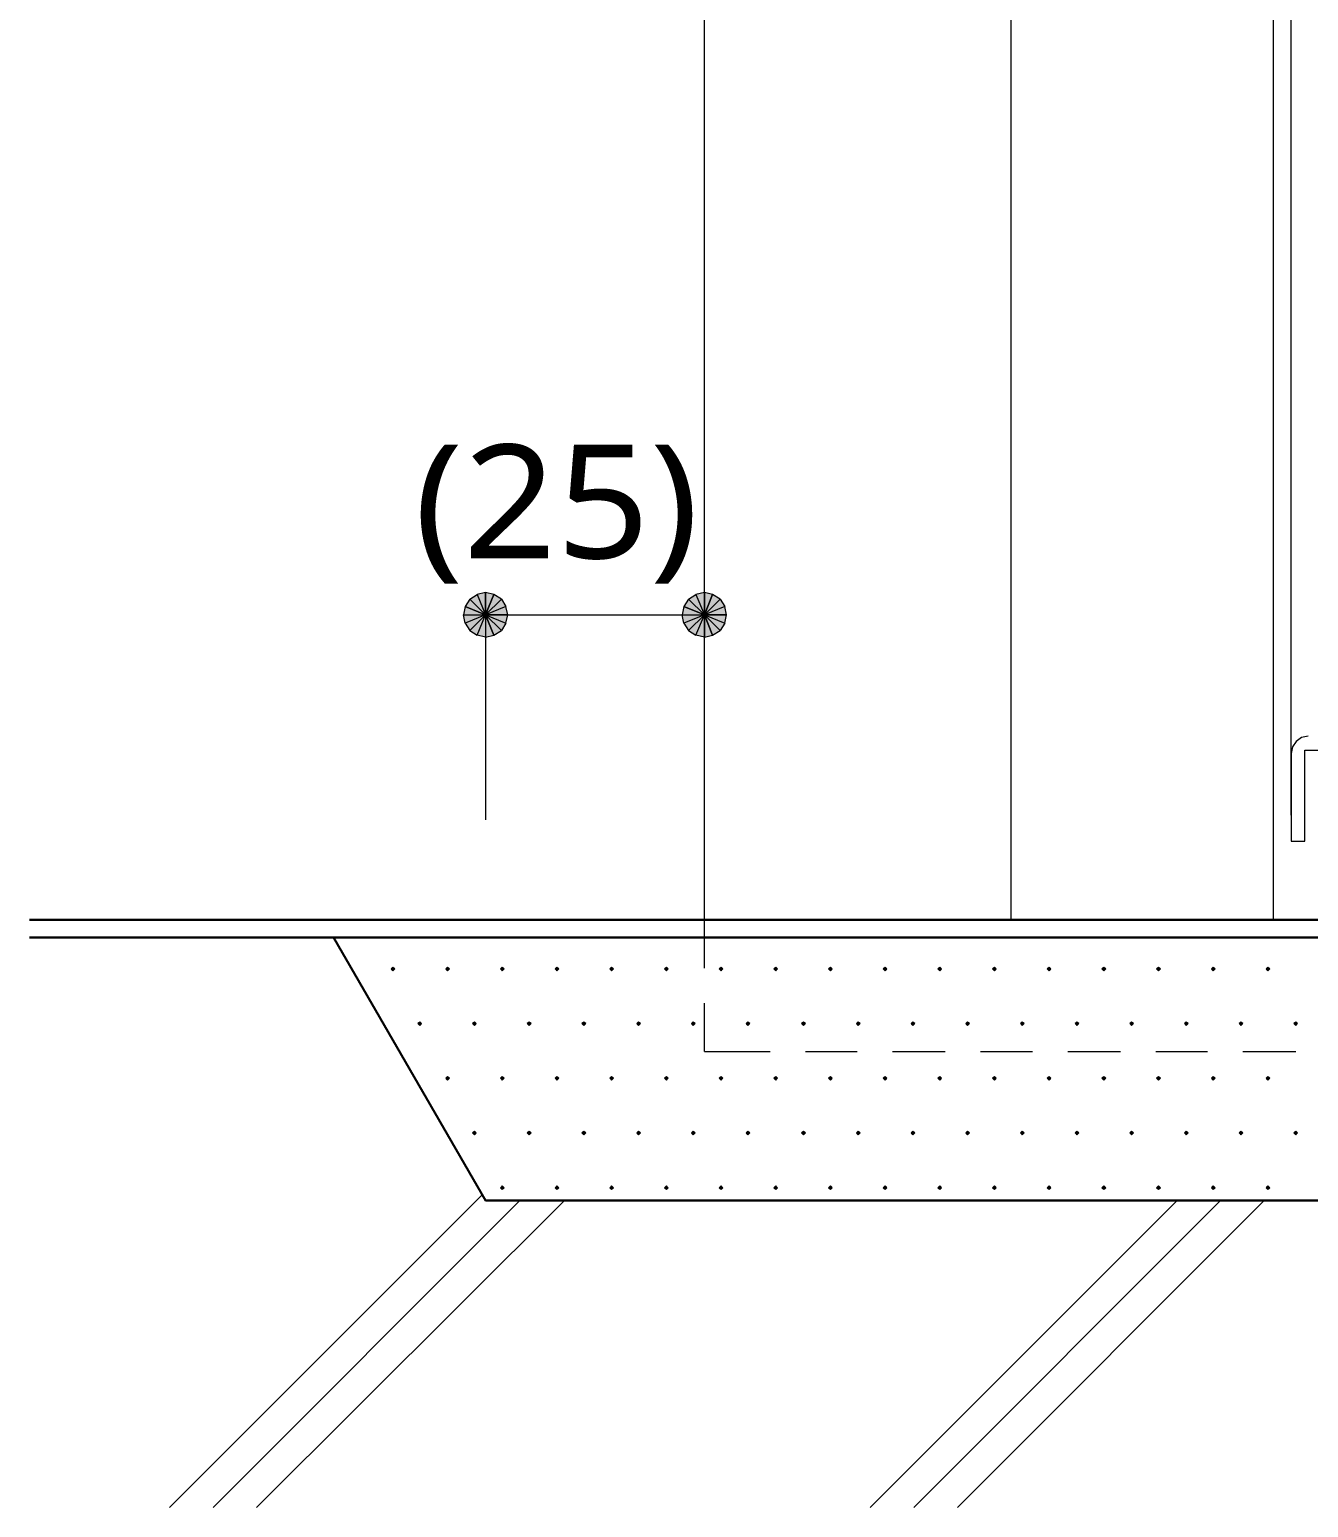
# Model space of a CAD drawing. Header units: millimetres. Extents: x 0 to 420, y 0 to 297.
# Drawn here: x 308.8 to 338.01, y 111.7 to 145.45 of the extents above; entities that cross this region are included whole.
import ezdxf
from ezdxf.enums import TextEntityAlignment as Align

# ---------------------------------------------------------------- set-up
doc = ezdxf.new("R2010")
doc.units = ezdxf.units.MM
doc.styles.add('kst32b', font='NotoSansJP-Variable.ttf')

msp = doc.modelspace()

# ---------------------------------------------------------------- hatches: boundary and pattern name
h = msp.add_hatch(color=7)
h.paths.add_polyline_path([(319.214, 132.588), (319.024, 132.546), (319.214, 132.08), (319.214, 132.588)])
h.paths.add_polyline_path([(319.024, 132.546), (319.214, 132.08), (318.855, 132.44), (319.024, 132.546)])
h.paths.add_polyline_path([(319.214, 132.08), (318.855, 132.44), (318.749, 132.271), (319.214, 132.08)])
for points in [[(319.405, 132.546), (319.214, 132.588), (319.214, 132.08), (319.405, 132.546)], [(324.4, 132.546), (324.21, 132.588), (324.21, 132.08), (324.4, 132.546)], [(317.098, 124.037), (317.077, 124.015), (317.055, 123.994), (317.077, 123.973), (317.098, 123.952), (317.119, 123.973), (317.14, 123.994), (317.119, 124.015), (317.098, 124.037)], [(318.347, 124.037), (318.325, 124.015), (318.304, 123.994), (318.325, 123.973), (318.347, 123.952), (318.368, 123.973), (318.389, 123.994), (318.368, 124.015), (318.347, 124.037)], [(319.596, 124.037), (319.574, 124.015), (319.553, 123.994), (319.574, 123.973), (319.596, 123.952), (319.617, 123.973), (319.638, 123.994), (319.617, 124.015), (319.596, 124.037)], [(320.844, 124.037), (320.823, 124.015), (320.802, 123.994), (320.823, 123.973), (320.844, 123.952), (320.866, 123.973), (320.887, 123.994), (320.866, 124.015), (320.844, 124.037)], [(322.093, 124.037), (322.072, 124.015), (322.051, 123.994), (322.072, 123.973), (322.093, 123.952), (322.114, 123.973), (322.136, 123.994), (322.114, 124.015), (322.093, 124.037)], [(323.342, 124.037), (323.321, 124.015), (323.3, 123.994), (323.321, 123.973), (323.342, 123.952), (323.363, 123.973), (323.384, 123.994), (323.363, 124.015), (323.342, 124.037)], [(324.591, 124.037), (324.57, 124.015), (324.548, 123.994), (324.57, 123.973), (324.591, 123.952), (324.612, 123.973), (324.633, 123.994), (324.612, 124.015), (324.591, 124.037)], [(325.84, 124.037), (325.819, 124.015), (325.797, 123.994), (325.819, 123.973), (325.84, 123.952), (325.861, 123.973), (325.882, 123.994), (325.861, 124.015), (325.84, 124.037)], [(327.088, 124.037), (327.067, 124.015), (327.046, 123.994), (327.067, 123.973), (327.088, 123.952), (327.11, 123.973), (327.131, 123.994), (327.11, 124.015), (327.088, 124.037)], [(328.337, 124.037), (328.316, 124.015), (328.295, 123.994), (328.316, 123.973), (328.337, 123.952), (328.359, 123.973), (328.38, 123.994), (328.359, 124.015), (328.337, 124.037)], [(329.586, 124.037), (329.565, 124.015), (329.544, 123.994), (329.565, 123.973), (329.586, 123.952), (329.607, 123.973), (329.629, 123.994), (329.607, 124.015), (329.586, 124.037)], [(330.835, 124.037), (330.814, 124.015), (330.793, 123.994), (330.814, 123.973), (330.835, 123.952), (330.856, 123.973), (330.877, 123.994), (330.856, 124.015), (330.835, 124.037)], [(332.084, 124.037), (332.063, 124.015), (332.041, 123.994), (332.063, 123.973), (332.084, 123.952), (332.105, 123.973), (332.126, 123.994), (332.105, 124.015), (332.084, 124.037)], [(333.333, 124.037), (333.312, 124.015), (333.29, 123.994), (333.312, 123.973), (333.333, 123.952), (333.354, 123.973), (333.375, 123.994), (333.354, 124.015), (333.333, 124.037)], [(334.581, 124.037), (334.56, 124.015), (334.539, 123.994), (334.56, 123.973), (334.581, 123.952), (334.603, 123.973), (334.624, 123.994), (334.603, 124.015), (334.581, 124.037)], [(335.83, 124.037), (335.809, 124.015), (335.788, 123.994), (335.809, 123.973), (335.83, 123.952), (335.852, 123.973), (335.873, 123.994), (335.852, 124.015), (335.83, 124.037)], [(337.079, 124.037), (337.058, 124.015), (337.037, 123.994), (337.058, 123.973), (337.079, 123.952), (337.1, 123.973), (337.121, 123.994), (337.1, 124.015), (337.079, 124.037)], [(317.712, 122.788), (317.691, 122.767), (317.669, 122.746), (317.691, 122.724), (317.712, 122.703), (317.733, 122.724), (317.754, 122.746), (317.733, 122.767), (317.712, 122.788)], [(318.961, 122.788), (318.939, 122.767), (318.918, 122.746), (318.939, 122.724), (318.961, 122.703), (318.982, 122.724), (319.003, 122.746), (318.982, 122.767), (318.961, 122.788)], [(320.209, 122.788), (320.188, 122.767), (320.167, 122.746), (320.188, 122.724), (320.209, 122.703), (320.23, 122.724), (320.252, 122.746), (320.23, 122.767), (320.209, 122.788)], [(321.458, 122.788), (321.437, 122.767), (321.416, 122.746), (321.437, 122.724), (321.458, 122.703), (321.479, 122.724), (321.5, 122.746), (321.479, 122.767), (321.458, 122.788)], [(322.707, 122.788), (322.686, 122.767), (322.665, 122.746), (322.686, 122.724), (322.707, 122.703), (322.728, 122.724), (322.749, 122.746), (322.728, 122.767), (322.707, 122.788)], [(323.956, 122.788), (323.935, 122.767), (323.913, 122.746), (323.935, 122.724), (323.956, 122.703), (323.977, 122.724), (323.998, 122.746), (323.977, 122.767), (323.956, 122.788)], [(325.205, 122.788), (325.184, 122.767), (325.162, 122.746), (325.184, 122.724), (325.205, 122.703), (325.226, 122.724), (325.247, 122.746), (325.226, 122.767), (325.205, 122.788)], [(326.475, 122.788), (326.454, 122.767), (326.432, 122.746), (326.454, 122.724), (326.475, 122.703), (326.496, 122.724), (326.517, 122.746), (326.496, 122.767), (326.475, 122.788)], [(327.723, 122.788), (327.702, 122.767), (327.681, 122.746), (327.702, 122.724), (327.723, 122.703), (327.745, 122.724), (327.766, 122.746), (327.745, 122.767), (327.723, 122.788)], [(328.972, 122.788), (328.951, 122.767), (328.93, 122.746), (328.951, 122.724), (328.972, 122.703), (328.994, 122.724), (329.015, 122.746), (328.994, 122.767), (328.972, 122.788)], [(330.221, 122.788), (330.2, 122.767), (330.179, 122.746), (330.2, 122.724), (330.221, 122.703), (330.242, 122.724), (330.263, 122.746), (330.242, 122.767), (330.221, 122.788)], [(331.47, 122.788), (331.449, 122.767), (331.428, 122.746), (331.449, 122.724), (331.47, 122.703), (331.491, 122.724), (331.512, 122.746), (331.491, 122.767), (331.47, 122.788)], [(332.719, 122.788), (332.698, 122.767), (332.677, 122.746), (332.698, 122.724), (332.719, 122.703), (332.74, 122.724), (332.761, 122.746), (332.74, 122.767), (332.719, 122.788)], [(333.968, 122.788), (333.946, 122.767), (333.925, 122.746), (333.946, 122.724), (333.968, 122.703), (333.989, 122.724), (334.01, 122.746), (333.989, 122.767), (333.968, 122.788)], [(335.216, 122.788), (335.195, 122.767), (335.174, 122.746), (335.195, 122.724), (335.216, 122.703), (335.238, 122.724), (335.259, 122.746), (335.238, 122.767), (335.216, 122.788)], [(336.465, 122.788), (336.444, 122.767), (336.423, 122.746), (336.444, 122.724), (336.465, 122.703), (336.487, 122.724), (336.508, 122.746), (336.487, 122.767), (336.465, 122.788)], [(337.714, 122.788), (337.693, 122.767), (337.672, 122.746), (337.693, 122.724), (337.714, 122.703), (337.735, 122.724), (337.756, 122.746), (337.735, 122.767), (337.714, 122.788)], [(318.347, 121.539), (318.325, 121.518), (318.304, 121.497), (318.325, 121.475), (318.347, 121.454), (318.368, 121.475), (318.389, 121.497), (318.368, 121.518), (318.347, 121.539)], [(319.596, 121.539), (319.574, 121.518), (319.553, 121.497), (319.574, 121.475), (319.596, 121.454), (319.617, 121.475), (319.638, 121.497), (319.617, 121.518), (319.596, 121.539)], [(320.844, 121.539), (320.823, 121.518), (320.802, 121.497), (320.823, 121.475), (320.844, 121.454), (320.866, 121.475), (320.887, 121.497), (320.866, 121.518), (320.844, 121.539)], [(322.093, 121.539), (322.072, 121.518), (322.051, 121.497), (322.072, 121.475), (322.093, 121.454), (322.114, 121.475), (322.136, 121.497), (322.114, 121.518), (322.093, 121.539)], [(323.342, 121.539), (323.321, 121.518), (323.3, 121.497), (323.321, 121.475), (323.342, 121.454), (323.363, 121.475), (323.384, 121.497), (323.363, 121.518), (323.342, 121.539)], [(324.591, 121.539), (324.57, 121.518), (324.548, 121.497), (324.57, 121.475), (324.591, 121.454), (324.612, 121.475), (324.633, 121.497), (324.612, 121.518), (324.591, 121.539)], [(325.84, 121.539), (325.819, 121.518), (325.797, 121.497), (325.819, 121.475), (325.84, 121.454), (325.861, 121.475), (325.882, 121.497), (325.861, 121.518), (325.84, 121.539)], [(327.088, 121.539), (327.067, 121.518), (327.046, 121.497), (327.067, 121.475), (327.088, 121.454), (327.11, 121.475), (327.131, 121.497), (327.11, 121.518), (327.088, 121.539)], [(328.337, 121.539), (328.316, 121.518), (328.295, 121.497), (328.316, 121.475), (328.337, 121.454), (328.359, 121.475), (328.38, 121.497), (328.359, 121.518), (328.337, 121.539)], [(329.586, 121.539), (329.565, 121.518), (329.544, 121.497), (329.565, 121.475), (329.586, 121.454), (329.607, 121.475), (329.629, 121.497), (329.607, 121.518), (329.586, 121.539)], [(330.835, 121.539), (330.814, 121.518), (330.793, 121.497), (330.814, 121.475), (330.835, 121.454), (330.856, 121.475), (330.877, 121.497), (330.856, 121.518), (330.835, 121.539)], [(332.084, 121.539), (332.063, 121.518), (332.041, 121.497), (332.063, 121.475), (332.084, 121.454), (332.105, 121.475), (332.126, 121.497), (332.105, 121.518), (332.084, 121.539)], [(333.333, 121.539), (333.312, 121.518), (333.29, 121.497), (333.312, 121.475), (333.333, 121.454), (333.354, 121.475), (333.375, 121.497), (333.354, 121.518), (333.333, 121.539)], [(334.581, 121.539), (334.56, 121.518), (334.539, 121.497), (334.56, 121.475), (334.581, 121.454), (334.603, 121.475), (334.624, 121.497), (334.603, 121.518), (334.581, 121.539)], [(335.83, 121.539), (335.809, 121.518), (335.788, 121.497), (335.809, 121.475), (335.83, 121.454), (335.852, 121.475), (335.873, 121.497), (335.852, 121.518), (335.83, 121.539)], [(337.079, 121.539), (337.058, 121.518), (337.037, 121.497), (337.058, 121.475), (337.079, 121.454), (337.1, 121.475), (337.121, 121.497), (337.1, 121.518), (337.079, 121.539)], [(318.961, 120.29), (318.939, 120.269), (318.918, 120.248), (318.939, 120.227), (318.961, 120.205), (318.982, 120.227), (319.003, 120.248), (318.982, 120.269), (318.961, 120.29)], [(320.209, 120.29), (320.188, 120.269), (320.167, 120.248), (320.188, 120.227), (320.209, 120.205), (320.23, 120.227), (320.252, 120.248), (320.23, 120.269), (320.209, 120.29)], [(321.458, 120.29), (321.437, 120.269), (321.416, 120.248), (321.437, 120.227), (321.458, 120.205), (321.479, 120.227), (321.5, 120.248), (321.479, 120.269), (321.458, 120.29)], [(322.707, 120.29), (322.686, 120.269), (322.665, 120.248), (322.686, 120.227), (322.707, 120.205), (322.728, 120.227), (322.749, 120.248), (322.728, 120.269), (322.707, 120.29)], [(323.956, 120.29), (323.935, 120.269), (323.913, 120.248), (323.935, 120.227), (323.956, 120.205), (323.977, 120.227), (323.998, 120.248), (323.977, 120.269), (323.956, 120.29)], [(325.205, 120.29), (325.184, 120.269), (325.162, 120.248), (325.184, 120.227), (325.205, 120.205), (325.226, 120.227), (325.247, 120.248), (325.226, 120.269), (325.205, 120.29)], [(326.475, 120.29), (326.454, 120.269), (326.432, 120.248), (326.454, 120.227), (326.475, 120.205), (326.496, 120.227), (326.517, 120.248), (326.496, 120.269), (326.475, 120.29)], [(327.723, 120.29), (327.702, 120.269), (327.681, 120.248), (327.702, 120.227), (327.723, 120.205), (327.745, 120.227), (327.766, 120.248), (327.745, 120.269), (327.723, 120.29)], [(328.972, 120.29), (328.951, 120.269), (328.93, 120.248), (328.951, 120.227), (328.972, 120.205), (328.994, 120.227), (329.015, 120.248), (328.994, 120.269), (328.972, 120.29)], [(330.221, 120.29), (330.2, 120.269), (330.179, 120.248), (330.2, 120.227), (330.221, 120.205), (330.242, 120.227), (330.263, 120.248), (330.242, 120.269), (330.221, 120.29)], [(331.47, 120.29), (331.449, 120.269), (331.428, 120.248), (331.449, 120.227), (331.47, 120.205), (331.491, 120.227), (331.512, 120.248), (331.491, 120.269), (331.47, 120.29)], [(332.719, 120.29), (332.698, 120.269), (332.677, 120.248), (332.698, 120.227), (332.719, 120.205), (332.74, 120.227), (332.761, 120.248), (332.74, 120.269), (332.719, 120.29)], [(333.968, 120.29), (333.946, 120.269), (333.925, 120.248), (333.946, 120.227), (333.968, 120.205), (333.989, 120.227), (334.01, 120.248), (333.989, 120.269), (333.968, 120.29)], [(335.216, 120.29), (335.195, 120.269), (335.174, 120.248), (335.195, 120.227), (335.216, 120.205), (335.238, 120.227), (335.259, 120.248), (335.238, 120.269), (335.216, 120.29)], [(336.465, 120.29), (336.444, 120.269), (336.423, 120.248), (336.444, 120.227), (336.465, 120.205), (336.487, 120.227), (336.508, 120.248), (336.487, 120.269), (336.465, 120.29)], [(337.714, 120.29), (337.693, 120.269), (337.672, 120.248), (337.693, 120.227), (337.714, 120.205), (337.735, 120.227), (337.756, 120.248), (337.735, 120.269), (337.714, 120.29)], [(319.596, 119.041), (319.574, 119.02), (319.553, 118.999), (319.574, 118.978), (319.596, 118.957), (319.617, 118.978), (319.638, 118.999), (319.617, 119.02), (319.596, 119.041)], [(320.844, 119.041), (320.823, 119.02), (320.802, 118.999), (320.823, 118.978), (320.844, 118.957), (320.866, 118.978), (320.887, 118.999), (320.866, 119.02), (320.844, 119.041)], [(322.093, 119.041), (322.072, 119.02), (322.051, 118.999), (322.072, 118.978), (322.093, 118.957), (322.114, 118.978), (322.136, 118.999), (322.114, 119.02), (322.093, 119.041)], [(323.342, 119.041), (323.321, 119.02), (323.3, 118.999), (323.321, 118.978), (323.342, 118.957), (323.363, 118.978), (323.384, 118.999), (323.363, 119.02), (323.342, 119.041)], [(324.591, 119.041), (324.57, 119.02), (324.548, 118.999), (324.57, 118.978), (324.591, 118.957), (324.612, 118.978), (324.633, 118.999), (324.612, 119.02), (324.591, 119.041)], [(325.84, 119.041), (325.819, 119.02), (325.797, 118.999), (325.819, 118.978), (325.84, 118.957), (325.861, 118.978), (325.882, 118.999), (325.861, 119.02), (325.84, 119.041)], [(327.088, 119.041), (327.067, 119.02), (327.046, 118.999), (327.067, 118.978), (327.088, 118.957), (327.11, 118.978), (327.131, 118.999), (327.11, 119.02), (327.088, 119.041)], [(328.337, 119.041), (328.316, 119.02), (328.295, 118.999), (328.316, 118.978), (328.337, 118.957), (328.359, 118.978), (328.38, 118.999), (328.359, 119.02), (328.337, 119.041)], [(329.586, 119.041), (329.565, 119.02), (329.544, 118.999), (329.565, 118.978), (329.586, 118.957), (329.607, 118.978), (329.629, 118.999), (329.607, 119.02), (329.586, 119.041)], [(330.835, 119.041), (330.814, 119.02), (330.793, 118.999), (330.814, 118.978), (330.835, 118.957), (330.856, 118.978), (330.877, 118.999), (330.856, 119.02), (330.835, 119.041)], [(332.084, 119.041), (332.063, 119.02), (332.041, 118.999), (332.063, 118.978), (332.084, 118.957), (332.105, 118.978), (332.126, 118.999), (332.105, 119.02), (332.084, 119.041)], [(333.333, 119.041), (333.312, 119.02), (333.29, 118.999), (333.312, 118.978), (333.333, 118.957), (333.354, 118.978), (333.375, 118.999), (333.354, 119.02), (333.333, 119.041)], [(334.581, 119.041), (334.56, 119.02), (334.539, 118.999), (334.56, 118.978), (334.581, 118.957), (334.603, 118.978), (334.624, 118.999), (334.603, 119.02), (334.581, 119.041)], [(335.83, 119.041), (335.809, 119.02), (335.788, 118.999), (335.809, 118.978), (335.83, 118.957), (335.852, 118.978), (335.873, 118.999), (335.852, 119.02), (335.83, 119.041)], [(337.079, 119.041), (337.058, 119.02), (337.037, 118.999), (337.058, 118.978), (337.079, 118.957), (337.1, 118.978), (337.121, 118.999), (337.1, 119.02), (337.079, 119.041)]]:
    msp.add_hatch(color=7).paths.add_polyline_path(points)
h = msp.add_hatch(color=7)
h.paths.add_polyline_path([(319.723, 132.08), (319.68, 132.271), (319.214, 132.08), (319.723, 132.08)])
h.paths.add_polyline_path([(319.68, 132.271), (319.214, 132.08), (319.574, 132.44), (319.68, 132.271)])
h.paths.add_polyline_path([(319.214, 132.08), (319.574, 132.44), (319.405, 132.546), (319.214, 132.08)])
h = msp.add_hatch(color=7)
h.paths.add_polyline_path([(324.21, 132.588), (324.019, 132.546), (324.21, 132.08), (324.21, 132.588)])
h.paths.add_polyline_path([(324.019, 132.546), (324.21, 132.08), (323.85, 132.44), (324.019, 132.546)])
h.paths.add_polyline_path([(324.21, 132.08), (323.85, 132.44), (323.744, 132.271), (324.21, 132.08)])
h = msp.add_hatch(color=7)
h.paths.add_polyline_path([(324.718, 132.08), (324.675, 132.271), (324.21, 132.08), (324.718, 132.08)])
h.paths.add_polyline_path([(324.675, 132.271), (324.21, 132.08), (324.57, 132.44), (324.675, 132.271)])
h.paths.add_polyline_path([(324.21, 132.08), (324.57, 132.44), (324.4, 132.546), (324.21, 132.08)])
h = msp.add_hatch(color=7)
h.paths.add_polyline_path([(318.749, 132.271), (318.707, 132.08), (319.214, 132.08), (318.749, 132.271)])
h.paths.add_polyline_path([(318.707, 132.08), (319.214, 132.08), (318.749, 131.889), (318.707, 132.08)])
h.paths.add_polyline_path([(319.214, 132.08), (318.749, 131.889), (318.855, 131.72), (319.214, 132.08)])
h = msp.add_hatch(color=7)
h.paths.add_polyline_path([(318.855, 131.72), (319.024, 131.614), (319.214, 132.08), (318.855, 131.72)])
h.paths.add_polyline_path([(319.024, 131.614), (319.214, 132.08), (319.214, 131.572), (319.024, 131.614)])
h.paths.add_polyline_path([(319.214, 132.08), (319.214, 131.572), (319.405, 131.614), (319.214, 132.08)])
h = msp.add_hatch(color=7)
h.paths.add_polyline_path([(319.405, 131.614), (319.574, 131.72), (319.214, 132.08), (319.405, 131.614)])
h.paths.add_polyline_path([(319.574, 131.72), (319.214, 132.08), (319.68, 131.889), (319.574, 131.72)])
h.paths.add_polyline_path([(319.214, 132.08), (319.68, 131.889), (319.723, 132.08), (319.214, 132.08)])
h = msp.add_hatch(color=7)
h.paths.add_polyline_path([(323.744, 132.271), (323.702, 132.08), (324.21, 132.08), (323.744, 132.271)])
h.paths.add_polyline_path([(323.702, 132.08), (324.21, 132.08), (323.744, 131.889), (323.702, 132.08)])
h.paths.add_polyline_path([(324.21, 132.08), (323.744, 131.889), (323.85, 131.72), (324.21, 132.08)])
h = msp.add_hatch(color=7)
h.paths.add_polyline_path([(323.85, 131.72), (324.019, 131.614), (324.21, 132.08), (323.85, 131.72)])
h.paths.add_polyline_path([(324.019, 131.614), (324.21, 132.08), (324.21, 131.572), (324.019, 131.614)])
h.paths.add_polyline_path([(324.21, 132.08), (324.21, 131.572), (324.4, 131.614), (324.21, 132.08)])
h = msp.add_hatch(color=7)
h.paths.add_polyline_path([(324.4, 131.614), (324.57, 131.72), (324.21, 132.08), (324.4, 131.614)])
h.paths.add_polyline_path([(324.57, 131.72), (324.21, 132.08), (324.675, 131.889), (324.57, 131.72)])
h.paths.add_polyline_path([(324.21, 132.08), (324.675, 131.889), (324.718, 132.08), (324.21, 132.08)])

# ---------------------------------------------------------------- linework, layer by layer
at = {"lineweight": 13}
for points in [[(324.21, 125.116), (324.21, 169.989)], [(331.216, 125.116), (331.216, 169.989)], [(337.206, 125.116), (337.206, 169.989)], [(337.608, 127.508), (337.608, 169.989)], [(319.214, 132.08), (319.214, 127.402)], [(319.214, 132.08), (324.21, 132.08)], [(338, 129.307), (337.847, 129.276), (337.723, 129.192), (337.639, 129.068), (337.608, 128.916)], [(337.608, 126.915), (337.926, 126.915), (337.926, 128.99), (347.281, 128.99), (347.281, 126.915), (347.599, 126.915), (347.599, 128.905)], [(337.608, 128.905), (337.608, 126.915)], [(324.21, 124.015), (324.21, 125.116)], [(324.21, 122.11), (324.21, 123.211)], [(324.21, 122.11), (325.713, 122.11)], [(326.517, 122.11), (327.702, 122.11)], [(328.507, 122.11), (329.713, 122.11)], [(330.518, 122.11), (331.703, 122.11)], [(332.507, 122.11), (333.714, 122.11)], [(334.518, 122.11), (335.703, 122.11)], [(336.508, 122.11), (337.714, 122.11)], [(311.997, 111.696), (319.13, 118.83)], [(312.991, 111.696), (319.998, 118.703)], [(313.986, 111.696), (321.014, 118.703)], [(327.999, 111.696), (335.005, 118.703)], [(328.994, 111.696), (336, 118.703)], [(329.988, 111.696), (336.995, 118.703)]]:
    msp.add_lwpolyline(points, dxfattribs=at)
at = {"lineweight": 0}
for points in [[(319.214, 132.08), (318.855, 132.44), (318.749, 132.271)], [(319.024, 132.546), (319.214, 132.08), (318.855, 132.44)], [(319.214, 132.588), (319.024, 132.546), (319.214, 132.08)], [(319.405, 132.546), (319.214, 132.588), (319.214, 132.08)], [(319.214, 132.08), (319.574, 132.44), (319.405, 132.546)], [(319.68, 132.271), (319.214, 132.08), (319.574, 132.44)], [(324.21, 132.08), (323.85, 132.44), (323.744, 132.271)], [(324.019, 132.546), (324.21, 132.08), (323.85, 132.44)], [(324.21, 132.588), (324.019, 132.546), (324.21, 132.08)], [(324.4, 132.546), (324.21, 132.588), (324.21, 132.08)], [(324.21, 132.08), (324.57, 132.44), (324.4, 132.546)], [(324.675, 132.271), (324.21, 132.08), (324.57, 132.44)], [(318.749, 132.271), (318.707, 132.08), (319.214, 132.08)], [(318.707, 132.08), (319.214, 132.08), (318.749, 131.889)], [(319.214, 132.08), (318.749, 131.889), (318.855, 131.72)], [(318.855, 131.72), (319.024, 131.614), (319.214, 132.08)], [(319.024, 131.614), (319.214, 132.08), (319.214, 131.572)], [(319.723, 132.08), (319.68, 132.271), (319.214, 132.08)], [(319.214, 132.08), (319.214, 131.572), (319.405, 131.614)], [(319.405, 131.614), (319.574, 131.72), (319.214, 132.08)], [(319.574, 131.72), (319.214, 132.08), (319.68, 131.889)], [(319.214, 132.08), (319.68, 131.889), (319.723, 132.08)], [(323.744, 132.271), (323.702, 132.08), (324.21, 132.08)], [(323.702, 132.08), (324.21, 132.08), (323.744, 131.889)], [(324.21, 132.08), (323.744, 131.889), (323.85, 131.72)], [(323.85, 131.72), (324.019, 131.614), (324.21, 132.08)], [(324.019, 131.614), (324.21, 132.08), (324.21, 131.572)], [(324.718, 132.08), (324.675, 132.271), (324.21, 132.08)], [(324.21, 132.08), (324.21, 131.572), (324.4, 131.614)], [(324.4, 131.614), (324.57, 131.72), (324.21, 132.08)], [(324.57, 131.72), (324.21, 132.08), (324.675, 131.889)], [(324.21, 132.08), (324.675, 131.889), (324.718, 132.08)], [(317.098, 124.037), (317.077, 124.015), (317.055, 123.994), (317.077, 123.973), (317.098, 123.952), (317.119, 123.973), (317.14, 123.994), (317.119, 124.015)], [(318.347, 124.037), (318.325, 124.015), (318.304, 123.994), (318.325, 123.973), (318.347, 123.952), (318.368, 123.973), (318.389, 123.994), (318.368, 124.015)], [(319.596, 124.037), (319.574, 124.015), (319.553, 123.994), (319.574, 123.973), (319.596, 123.952), (319.617, 123.973), (319.638, 123.994), (319.617, 124.015)], [(320.844, 124.037), (320.823, 124.015), (320.802, 123.994), (320.823, 123.973), (320.844, 123.952), (320.866, 123.973), (320.887, 123.994), (320.866, 124.015)], [(322.093, 124.037), (322.072, 124.015), (322.051, 123.994), (322.072, 123.973), (322.093, 123.952), (322.114, 123.973), (322.136, 123.994), (322.114, 124.015)], [(323.342, 124.037), (323.321, 124.015), (323.3, 123.994), (323.321, 123.973), (323.342, 123.952), (323.363, 123.973), (323.384, 123.994), (323.363, 124.015)], [(324.591, 124.037), (324.57, 124.015), (324.548, 123.994), (324.57, 123.973), (324.591, 123.952), (324.612, 123.973), (324.633, 123.994), (324.612, 124.015)], [(325.84, 124.037), (325.819, 124.015), (325.797, 123.994), (325.819, 123.973), (325.84, 123.952), (325.861, 123.973), (325.882, 123.994), (325.861, 124.015)], [(327.088, 124.037), (327.067, 124.015), (327.046, 123.994), (327.067, 123.973), (327.088, 123.952), (327.11, 123.973), (327.131, 123.994), (327.11, 124.015)], [(328.337, 124.037), (328.316, 124.015), (328.295, 123.994), (328.316, 123.973), (328.337, 123.952), (328.359, 123.973), (328.38, 123.994), (328.359, 124.015)], [(329.586, 124.037), (329.565, 124.015), (329.544, 123.994), (329.565, 123.973), (329.586, 123.952), (329.607, 123.973), (329.629, 123.994), (329.607, 124.015)], [(330.835, 124.037), (330.814, 124.015), (330.793, 123.994), (330.814, 123.973), (330.835, 123.952), (330.856, 123.973), (330.877, 123.994), (330.856, 124.015)], [(332.084, 124.037), (332.063, 124.015), (332.041, 123.994), (332.063, 123.973), (332.084, 123.952), (332.105, 123.973), (332.126, 123.994), (332.105, 124.015)], [(333.333, 124.037), (333.312, 124.015), (333.29, 123.994), (333.312, 123.973), (333.333, 123.952), (333.354, 123.973), (333.375, 123.994), (333.354, 124.015)], [(334.581, 124.037), (334.56, 124.015), (334.539, 123.994), (334.56, 123.973), (334.581, 123.952), (334.603, 123.973), (334.624, 123.994), (334.603, 124.015)], [(335.83, 124.037), (335.809, 124.015), (335.788, 123.994), (335.809, 123.973), (335.83, 123.952), (335.852, 123.973), (335.873, 123.994), (335.852, 124.015)], [(337.079, 124.037), (337.058, 124.015), (337.037, 123.994), (337.058, 123.973), (337.079, 123.952), (337.1, 123.973), (337.121, 123.994), (337.1, 124.015)], [(317.712, 122.788), (317.691, 122.767), (317.669, 122.746), (317.691, 122.724), (317.712, 122.703), (317.733, 122.724), (317.754, 122.746), (317.733, 122.767)], [(318.961, 122.788), (318.939, 122.767), (318.918, 122.746), (318.939, 122.724), (318.961, 122.703), (318.982, 122.724), (319.003, 122.746), (318.982, 122.767)], [(320.209, 122.788), (320.188, 122.767), (320.167, 122.746), (320.188, 122.724), (320.209, 122.703), (320.23, 122.724), (320.252, 122.746), (320.23, 122.767)], [(321.458, 122.788), (321.437, 122.767), (321.416, 122.746), (321.437, 122.724), (321.458, 122.703), (321.479, 122.724), (321.5, 122.746), (321.479, 122.767)], [(322.707, 122.788), (322.686, 122.767), (322.665, 122.746), (322.686, 122.724), (322.707, 122.703), (322.728, 122.724), (322.749, 122.746), (322.728, 122.767)], [(323.956, 122.788), (323.935, 122.767), (323.913, 122.746), (323.935, 122.724), (323.956, 122.703), (323.977, 122.724), (323.998, 122.746), (323.977, 122.767)], [(325.205, 122.788), (325.184, 122.767), (325.162, 122.746), (325.184, 122.724), (325.205, 122.703), (325.226, 122.724), (325.247, 122.746), (325.226, 122.767)], [(326.475, 122.788), (326.454, 122.767), (326.432, 122.746), (326.454, 122.724), (326.475, 122.703), (326.496, 122.724), (326.517, 122.746), (326.496, 122.767)], [(327.723, 122.788), (327.702, 122.767), (327.681, 122.746), (327.702, 122.724), (327.723, 122.703), (327.745, 122.724), (327.766, 122.746), (327.745, 122.767)], [(328.972, 122.788), (328.951, 122.767), (328.93, 122.746), (328.951, 122.724), (328.972, 122.703), (328.994, 122.724), (329.015, 122.746), (328.994, 122.767)], [(330.221, 122.788), (330.2, 122.767), (330.179, 122.746), (330.2, 122.724), (330.221, 122.703), (330.242, 122.724), (330.263, 122.746), (330.242, 122.767)], [(331.47, 122.788), (331.449, 122.767), (331.428, 122.746), (331.449, 122.724), (331.47, 122.703), (331.491, 122.724), (331.512, 122.746), (331.491, 122.767)], [(332.719, 122.788), (332.698, 122.767), (332.677, 122.746), (332.698, 122.724), (332.719, 122.703), (332.74, 122.724), (332.761, 122.746), (332.74, 122.767)], [(333.968, 122.788), (333.946, 122.767), (333.925, 122.746), (333.946, 122.724), (333.968, 122.703), (333.989, 122.724), (334.01, 122.746), (333.989, 122.767)], [(335.216, 122.788), (335.195, 122.767), (335.174, 122.746), (335.195, 122.724), (335.216, 122.703), (335.238, 122.724), (335.259, 122.746), (335.238, 122.767)], [(336.465, 122.788), (336.444, 122.767), (336.423, 122.746), (336.444, 122.724), (336.465, 122.703), (336.487, 122.724), (336.508, 122.746), (336.487, 122.767)], [(337.714, 122.788), (337.693, 122.767), (337.672, 122.746), (337.693, 122.724), (337.714, 122.703), (337.735, 122.724), (337.756, 122.746), (337.735, 122.767)], [(318.347, 121.539), (318.325, 121.518), (318.304, 121.497), (318.325, 121.475), (318.347, 121.454), (318.368, 121.475), (318.389, 121.497), (318.368, 121.518)], [(319.596, 121.539), (319.574, 121.518), (319.553, 121.497), (319.574, 121.475), (319.596, 121.454), (319.617, 121.475), (319.638, 121.497), (319.617, 121.518)], [(320.844, 121.539), (320.823, 121.518), (320.802, 121.497), (320.823, 121.475), (320.844, 121.454), (320.866, 121.475), (320.887, 121.497), (320.866, 121.518)], [(322.093, 121.539), (322.072, 121.518), (322.051, 121.497), (322.072, 121.475), (322.093, 121.454), (322.114, 121.475), (322.136, 121.497), (322.114, 121.518)], [(323.342, 121.539), (323.321, 121.518), (323.3, 121.497), (323.321, 121.475), (323.342, 121.454), (323.363, 121.475), (323.384, 121.497), (323.363, 121.518)], [(324.591, 121.539), (324.57, 121.518), (324.548, 121.497), (324.57, 121.475), (324.591, 121.454), (324.612, 121.475), (324.633, 121.497), (324.612, 121.518)], [(325.84, 121.539), (325.819, 121.518), (325.797, 121.497), (325.819, 121.475), (325.84, 121.454), (325.861, 121.475), (325.882, 121.497), (325.861, 121.518)], [(327.088, 121.539), (327.067, 121.518), (327.046, 121.497), (327.067, 121.475), (327.088, 121.454), (327.11, 121.475), (327.131, 121.497), (327.11, 121.518)], [(328.337, 121.539), (328.316, 121.518), (328.295, 121.497), (328.316, 121.475), (328.337, 121.454), (328.359, 121.475), (328.38, 121.497), (328.359, 121.518)], [(329.586, 121.539), (329.565, 121.518), (329.544, 121.497), (329.565, 121.475), (329.586, 121.454), (329.607, 121.475), (329.629, 121.497), (329.607, 121.518)], [(330.835, 121.539), (330.814, 121.518), (330.793, 121.497), (330.814, 121.475), (330.835, 121.454), (330.856, 121.475), (330.877, 121.497), (330.856, 121.518)], [(332.084, 121.539), (332.063, 121.518), (332.041, 121.497), (332.063, 121.475), (332.084, 121.454), (332.105, 121.475), (332.126, 121.497), (332.105, 121.518)], [(333.333, 121.539), (333.312, 121.518), (333.29, 121.497), (333.312, 121.475), (333.333, 121.454), (333.354, 121.475), (333.375, 121.497), (333.354, 121.518)], [(334.581, 121.539), (334.56, 121.518), (334.539, 121.497), (334.56, 121.475), (334.581, 121.454), (334.603, 121.475), (334.624, 121.497), (334.603, 121.518)], [(335.83, 121.539), (335.809, 121.518), (335.788, 121.497), (335.809, 121.475), (335.83, 121.454), (335.852, 121.475), (335.873, 121.497), (335.852, 121.518)], [(337.079, 121.539), (337.058, 121.518), (337.037, 121.497), (337.058, 121.475), (337.079, 121.454), (337.1, 121.475), (337.121, 121.497), (337.1, 121.518)], [(318.961, 120.29), (318.939, 120.269), (318.918, 120.248), (318.939, 120.227), (318.961, 120.205), (318.982, 120.227), (319.003, 120.248), (318.982, 120.269)], [(320.209, 120.29), (320.188, 120.269), (320.167, 120.248), (320.188, 120.227), (320.209, 120.205), (320.23, 120.227), (320.252, 120.248), (320.23, 120.269)], [(321.458, 120.29), (321.437, 120.269), (321.416, 120.248), (321.437, 120.227), (321.458, 120.205), (321.479, 120.227), (321.5, 120.248), (321.479, 120.269)], [(322.707, 120.29), (322.686, 120.269), (322.665, 120.248), (322.686, 120.227), (322.707, 120.205), (322.728, 120.227), (322.749, 120.248), (322.728, 120.269)], [(323.956, 120.29), (323.935, 120.269), (323.913, 120.248), (323.935, 120.227), (323.956, 120.205), (323.977, 120.227), (323.998, 120.248), (323.977, 120.269)], [(325.205, 120.29), (325.184, 120.269), (325.162, 120.248), (325.184, 120.227), (325.205, 120.205), (325.226, 120.227), (325.247, 120.248), (325.226, 120.269)], [(326.475, 120.29), (326.454, 120.269), (326.432, 120.248), (326.454, 120.227), (326.475, 120.205), (326.496, 120.227), (326.517, 120.248), (326.496, 120.269)], [(327.723, 120.29), (327.702, 120.269), (327.681, 120.248), (327.702, 120.227), (327.723, 120.205), (327.745, 120.227), (327.766, 120.248), (327.745, 120.269)], [(328.972, 120.29), (328.951, 120.269), (328.93, 120.248), (328.951, 120.227), (328.972, 120.205), (328.994, 120.227), (329.015, 120.248), (328.994, 120.269)], [(330.221, 120.29), (330.2, 120.269), (330.179, 120.248), (330.2, 120.227), (330.221, 120.205), (330.242, 120.227), (330.263, 120.248), (330.242, 120.269)], [(331.47, 120.29), (331.449, 120.269), (331.428, 120.248), (331.449, 120.227), (331.47, 120.205), (331.491, 120.227), (331.512, 120.248), (331.491, 120.269)], [(332.719, 120.29), (332.698, 120.269), (332.677, 120.248), (332.698, 120.227), (332.719, 120.205), (332.74, 120.227), (332.761, 120.248), (332.74, 120.269)], [(333.968, 120.29), (333.946, 120.269), (333.925, 120.248), (333.946, 120.227), (333.968, 120.205), (333.989, 120.227), (334.01, 120.248), (333.989, 120.269)], [(335.216, 120.29), (335.195, 120.269), (335.174, 120.248), (335.195, 120.227), (335.216, 120.205), (335.238, 120.227), (335.259, 120.248), (335.238, 120.269)], [(336.465, 120.29), (336.444, 120.269), (336.423, 120.248), (336.444, 120.227), (336.465, 120.205), (336.487, 120.227), (336.508, 120.248), (336.487, 120.269)], [(337.714, 120.29), (337.693, 120.269), (337.672, 120.248), (337.693, 120.227), (337.714, 120.205), (337.735, 120.227), (337.756, 120.248), (337.735, 120.269)], [(319.596, 119.041), (319.574, 119.02), (319.553, 118.999), (319.574, 118.978), (319.596, 118.957), (319.617, 118.978), (319.638, 118.999), (319.617, 119.02)], [(320.844, 119.041), (320.823, 119.02), (320.802, 118.999), (320.823, 118.978), (320.844, 118.957), (320.866, 118.978), (320.887, 118.999), (320.866, 119.02)], [(322.093, 119.041), (322.072, 119.02), (322.051, 118.999), (322.072, 118.978), (322.093, 118.957), (322.114, 118.978), (322.136, 118.999), (322.114, 119.02)], [(323.342, 119.041), (323.321, 119.02), (323.3, 118.999), (323.321, 118.978), (323.342, 118.957), (323.363, 118.978), (323.384, 118.999), (323.363, 119.02)], [(324.591, 119.041), (324.57, 119.02), (324.548, 118.999), (324.57, 118.978), (324.591, 118.957), (324.612, 118.978), (324.633, 118.999), (324.612, 119.02)], [(325.84, 119.041), (325.819, 119.02), (325.797, 118.999), (325.819, 118.978), (325.84, 118.957), (325.861, 118.978), (325.882, 118.999), (325.861, 119.02)], [(327.088, 119.041), (327.067, 119.02), (327.046, 118.999), (327.067, 118.978), (327.088, 118.957), (327.11, 118.978), (327.131, 118.999), (327.11, 119.02)], [(328.337, 119.041), (328.316, 119.02), (328.295, 118.999), (328.316, 118.978), (328.337, 118.957), (328.359, 118.978), (328.38, 118.999), (328.359, 119.02)], [(329.586, 119.041), (329.565, 119.02), (329.544, 118.999), (329.565, 118.978), (329.586, 118.957), (329.607, 118.978), (329.629, 118.999), (329.607, 119.02)], [(330.835, 119.041), (330.814, 119.02), (330.793, 118.999), (330.814, 118.978), (330.835, 118.957), (330.856, 118.978), (330.877, 118.999), (330.856, 119.02)], [(332.084, 119.041), (332.063, 119.02), (332.041, 118.999), (332.063, 118.978), (332.084, 118.957), (332.105, 118.978), (332.126, 118.999), (332.105, 119.02)], [(333.333, 119.041), (333.312, 119.02), (333.29, 118.999), (333.312, 118.978), (333.333, 118.957), (333.354, 118.978), (333.375, 118.999), (333.354, 119.02)], [(334.581, 119.041), (334.56, 119.02), (334.539, 118.999), (334.56, 118.978), (334.581, 118.957), (334.603, 118.978), (334.624, 118.999), (334.603, 119.02)], [(335.83, 119.041), (335.809, 119.02), (335.788, 118.999), (335.809, 118.978), (335.83, 118.957), (335.852, 118.978), (335.873, 118.999), (335.852, 119.02)], [(337.079, 119.041), (337.058, 119.02), (337.037, 118.999), (337.058, 118.978), (337.079, 118.957), (337.1, 118.978), (337.121, 118.999), (337.1, 119.02)]]:
    msp.add_lwpolyline(points, close=True, dxfattribs=at)
at = {"lineweight": 30}
for points in [[(308.8, 125.116), (368.787, 125.116)], [(308.8, 124.714), (368.787, 124.714)], [(319.214, 118.703), (352.996, 118.703), (356.468, 124.714)]]:
    msp.add_lwpolyline(points, dxfattribs=at)
at = {"lineweight": 25}
msp.add_lwpolyline([(315.743, 124.714), (319.214, 118.703)], dxfattribs=at)

# ---------------------------------------------------------------- texts
at = {"style": 'kst32b'}
msp.add_text('(25)', height=2.5989, dxfattribs=at).set_placement((317.585, 133.371), (324.082, 133.371), align=Align.FIT)

doc.saveas('drawing.dxf')
